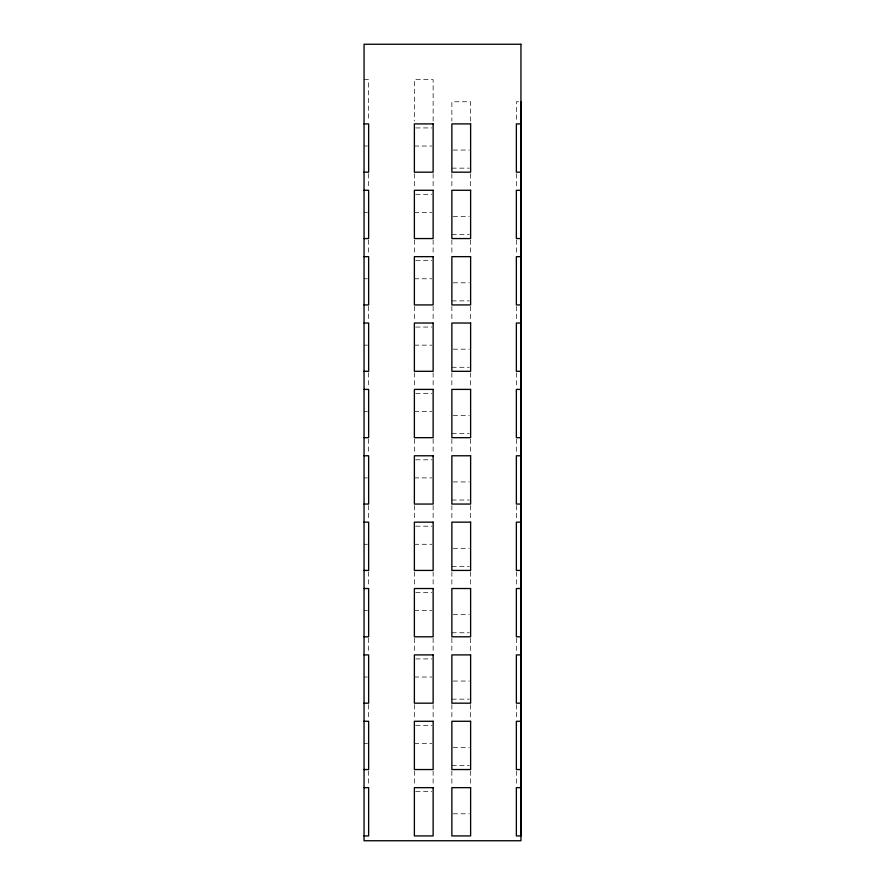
<?xml version="1.0" encoding="UTF-8"?>
<svg xmlns="http://www.w3.org/2000/svg" width="885" height="885" viewBox="0 0 885 885"><rect width="100%" height="100%" fill="white"/><g stroke="black" fill="none" stroke-linecap="round" stroke-linejoin="round"><path stroke-width="0.66" stroke-dasharray="4.42 3.32" d="M364.023 79.65L368.636 79.65L368.636 121.024M518.665 101.775L516.364 101.775L516.364 121.079M415.718 127.927L431.791 127.927M364.023 146.025L367.485 146.025M414.379 146.025L431.791 146.025M453.209 150.052L469.282 150.052M451.87 168.15L469.282 168.15M415.718 194.302L431.791 194.302M364.023 212.4L367.485 212.4M414.379 212.4L431.791 212.4M453.209 216.427L469.282 216.427M451.87 234.525L469.282 234.525M415.718 260.677L431.791 260.677M364.023 278.775L367.485 278.775M414.379 278.775L431.791 278.775M453.209 282.802L469.282 282.802M451.87 300.9L469.282 300.9M415.718 327.052L431.791 327.052M364.023 345.15L367.485 345.15M414.379 345.15L431.791 345.15M453.209 349.177L469.282 349.177M451.87 367.275L469.282 367.275M415.718 393.427L431.791 393.427M364.023 411.525L367.485 411.525M414.379 411.525L431.791 411.525M453.209 415.552L469.282 415.552M451.87 433.65L469.282 433.65M415.718 459.802L431.791 459.802M364.023 477.9L367.485 477.9M414.379 477.9L431.791 477.9M453.209 481.927L469.282 481.927M451.87 500.025L469.282 500.025M415.718 526.177L431.791 526.177M364.023 544.275L367.485 544.275M414.379 544.275L431.791 544.275M453.209 548.302L469.282 548.302M451.87 566.4L469.282 566.4M415.718 592.552L431.791 592.552M364.023 610.65L367.485 610.65M414.379 610.65L431.791 610.65M453.209 614.677L469.282 614.677M451.87 632.775L469.282 632.775M415.718 658.927L431.791 658.927M364.023 677.025L367.485 677.025M414.379 677.025L431.791 677.025M453.209 681.052L469.282 681.052M451.87 699.15L469.282 699.15M415.718 725.302L431.791 725.302M364.023 743.4L367.485 743.4M414.379 743.4L431.791 743.4M453.209 747.427L469.282 747.427M451.87 765.525L469.282 765.525M415.718 791.677L431.791 791.677M453.209 813.802L469.282 813.802M516.364 173.67L516.364 187.454M516.364 240.045L516.364 253.829M516.364 306.42L516.364 320.204M516.364 372.795L516.364 387.962M516.364 439.17L516.364 454.337M516.364 505.545L516.364 520.712M516.364 571.92L516.364 587.087M516.364 638.295L516.364 653.462M516.364 704.67L516.364 719.837M516.364 771.045L516.364 786.212M470.621 121.079L470.621 101.775L451.87 101.775L451.87 121.079M470.621 173.67L470.621 187.454M470.621 240.045L470.621 253.829M470.621 306.42L470.621 320.204M470.621 372.795L470.621 387.962M470.621 439.17L470.621 454.337M470.621 505.545L470.621 520.712M470.621 571.92L470.621 587.087M470.621 638.295L470.621 653.462M470.621 704.67L470.621 719.837M470.621 771.045L470.621 786.212M451.87 173.67L451.87 187.454M451.87 240.045L451.87 253.829M451.87 306.42L451.87 320.204M451.87 372.795L451.87 387.962M451.87 439.17L451.87 454.337M451.87 505.545L451.87 520.712M451.87 571.92L451.87 587.087M451.87 638.295L451.87 653.462M451.87 704.67L451.87 719.837M451.87 771.045L451.87 786.212M433.13 121.024L433.13 79.65L414.379 79.65L414.379 121.024M433.13 173.615L433.13 187.399M433.13 239.99L433.13 253.774M433.13 306.365L433.13 320.149M433.13 372.74L433.13 387.907M433.13 439.115L433.13 454.282M433.13 505.49L433.13 520.657M433.13 571.865L433.13 587.032M433.13 638.24L433.13 653.407M433.13 704.615L433.13 719.782M433.13 770.99L433.13 786.157M414.379 173.615L414.379 187.399M414.379 239.99L414.379 253.774M414.379 306.365L414.379 320.149M414.379 372.74L414.379 387.907M414.379 439.115L414.379 454.282M414.379 505.49L414.379 520.657M414.379 571.865L414.379 587.032M414.379 638.24L414.379 653.407M414.379 704.615L414.379 719.782M414.379 770.99L414.379 786.157M368.636 173.615L368.636 187.399M368.636 239.99L368.636 253.774M368.636 306.365L368.636 320.149M368.636 372.74L368.636 387.907M368.636 439.115L368.636 454.282M368.636 505.49L368.636 520.657M368.636 571.865L368.636 587.032M368.636 638.24L368.636 653.407M368.636 704.615L368.636 719.782M368.636 770.99L368.636 786.157"/><path stroke-width="1.33" d="M364.023 123.9L368.636 123.9L368.636 172.177L364.023 172.177M520.977 123.9L516.364 123.9L516.364 172.177L520.977 172.177M364.023 190.275L368.636 190.275L368.636 238.552L364.023 238.552M520.977 190.275L516.364 190.275L516.364 238.552L520.977 238.552M364.023 256.65L368.636 256.65L368.636 304.927L364.023 304.927M520.977 256.65L516.364 256.65L516.364 304.927L520.977 304.927M364.023 323.025L368.636 323.025L368.636 371.302L364.023 371.302M520.977 323.025L516.364 323.025L516.364 371.302L520.977 371.302M364.023 389.4L368.636 389.4L368.636 437.677L364.023 437.677M520.977 389.4L516.364 389.4L516.364 437.677L520.977 437.677M364.023 455.775L368.636 455.775L368.636 504.052L364.023 504.052M520.977 455.775L516.364 455.775L516.364 504.052L520.977 504.052M364.023 522.15L368.636 522.15L368.636 570.427L364.023 570.427M520.977 522.15L516.364 522.15L516.364 570.427L520.977 570.427M364.023 588.525L368.636 588.525L368.636 636.802L364.023 636.802M520.977 588.525L516.364 588.525L516.364 636.802L520.977 636.802M364.023 654.9L368.636 654.9L368.636 703.177L364.023 703.177M520.977 654.9L516.364 654.9L516.364 703.177L520.977 703.177M364.023 721.275L368.636 721.275L368.636 769.552L364.023 769.552M520.977 721.275L516.364 721.275L516.364 769.552L520.977 769.552M364.023 787.65L368.636 787.65L368.636 835.927L364.023 835.927M520.977 787.65L516.364 787.65L516.364 835.927L520.977 835.927L520.977 101.775M520.944 44.25L364.056 44.25L364.056 840.75L520.944 840.75L520.944 44.25M433.13 123.9L414.379 123.9L414.379 172.177L433.13 172.177L433.13 123.9M470.621 123.9L451.87 123.9L451.87 172.177L470.621 172.177L470.621 123.9M433.13 190.275L414.379 190.275L414.379 238.552L433.13 238.552L433.13 190.275M470.621 190.275L451.87 190.275L451.87 238.552L470.621 238.552L470.621 190.275M433.13 256.65L414.379 256.65L414.379 304.927L433.13 304.927L433.13 256.65M470.621 256.65L451.87 256.65L451.87 304.927L470.621 304.927L470.621 256.65M433.13 323.025L414.379 323.025L414.379 371.302L433.13 371.302L433.13 323.025M470.621 323.025L451.87 323.025L451.87 371.302L470.621 371.302L470.621 323.025M433.13 389.4L414.379 389.4L414.379 437.677L433.13 437.677L433.13 389.4M470.621 389.4L451.87 389.4L451.87 437.677L470.621 437.677L470.621 389.4M433.13 455.775L414.379 455.775L414.379 504.052L433.13 504.052L433.13 455.775M470.621 455.775L451.87 455.775L451.87 504.052L470.621 504.052L470.621 455.775M433.13 522.15L414.379 522.15L414.379 570.427L433.13 570.427L433.13 522.15M470.621 522.15L451.87 522.15L451.87 570.427L470.621 570.427L470.621 522.15M433.13 588.525L414.379 588.525L414.379 636.802L433.13 636.802L433.13 588.525M470.621 588.525L451.87 588.525L451.87 636.802L470.621 636.802L470.621 588.525M433.13 654.9L414.379 654.9L414.379 703.177L433.13 703.177L433.13 654.9M470.621 654.9L451.87 654.9L451.87 703.177L470.621 703.177L470.621 654.9M433.13 721.275L414.379 721.275L414.379 769.552L433.13 769.552L433.13 721.275M470.621 721.275L451.87 721.275L451.87 769.552L470.621 769.552L470.621 721.275M433.13 787.65L414.379 787.65L414.379 835.927L433.13 835.927L433.13 787.65M470.621 787.65L451.87 787.65L451.87 835.927L470.621 835.927L470.621 787.65"/></g></svg>
